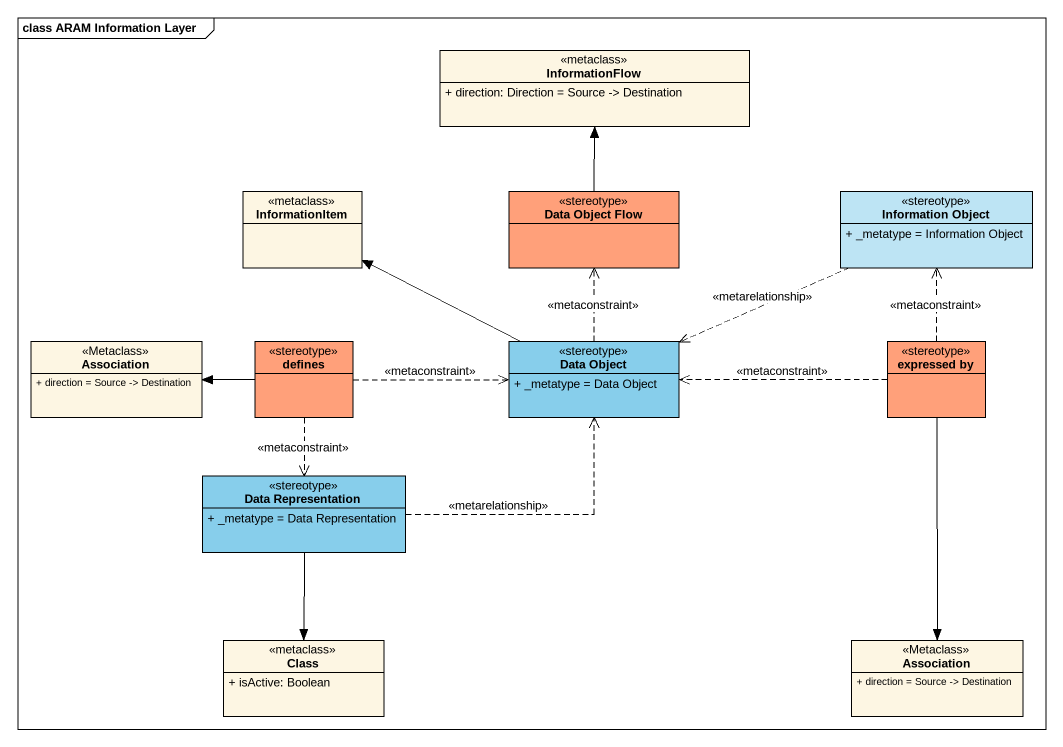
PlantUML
@startuml
mainframe class ARAM Information Layer
hide circle
hide empty members
skinparam classAttributeIconSize 0
class InformationFlow <<metaclass>> {
  + direction: Direction = Source -> Destination
}
class InformationItem <<metaclass>>
class "Data Object Flow" as Data_Object_Flow <<stereotype>> #FFA07A
class "Information Object" as Information_Object <<stereotype>> #BDE4F4 {
  + _metatype = Information Object
}
class Association <<Metaclass>> {
  + direction = Source -> Destination
}
class defines <<stereotype>> #FFA07A
class "Data Object" as Data_Object <<stereotype>> #87CEEB {
  + _metatype = Data Object
}
class "expressed by" as expressed_by <<stereotype>> #FFA07A
class "Data Representation" as Data_Representation <<stereotype>> #87CEEB {
  + _metatype = Data Representation
}
class "Class" as Class_ <<metaclass>> {
  + isActive: Boolean
}
class "Association" as Association_2 <<Metaclass>> {
  + direction = Source -> Destination
}
Data_Object_Flow -up-> InformationFlow
Information_Object .left.> Data_Object : <<metarelationship>>
defines -left-> Association
defines .right.> Data_Object : <<metaconstraint>>
defines ..> Data_Representation : <<metaconstraint>>
Data_Object -left-> InformationItem
Data_Object .up.> Data_Object_Flow : <<metaconstraint>>
expressed_by .up.> Information_Object : <<metaconstraint>>
expressed_by .left.> Data_Object : <<metaconstraint>>
expressed_by --> Association_2
Data_Representation .right.> Data_Object : <<metarelationship>>
Data_Representation --> Class_
@enduml
